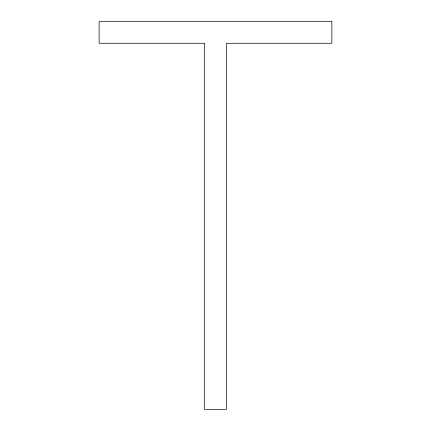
<?xml version="1.0" encoding="UTF-8"?>
<svg xmlns="http://www.w3.org/2000/svg" width="431" height="431" viewBox="0 0 431 431"><rect width="100%" height="100%" fill="white"/><g stroke="black" fill="none" stroke-linecap="round" stroke-linejoin="round"><path stroke-width="0.65" d="M331.87 21.55L99.13 21.55L99.13 43.272L204.639 43.272L204.639 409.45L226.361 409.45L226.361 43.272L331.87 43.272L331.87 21.55"/></g></svg>
